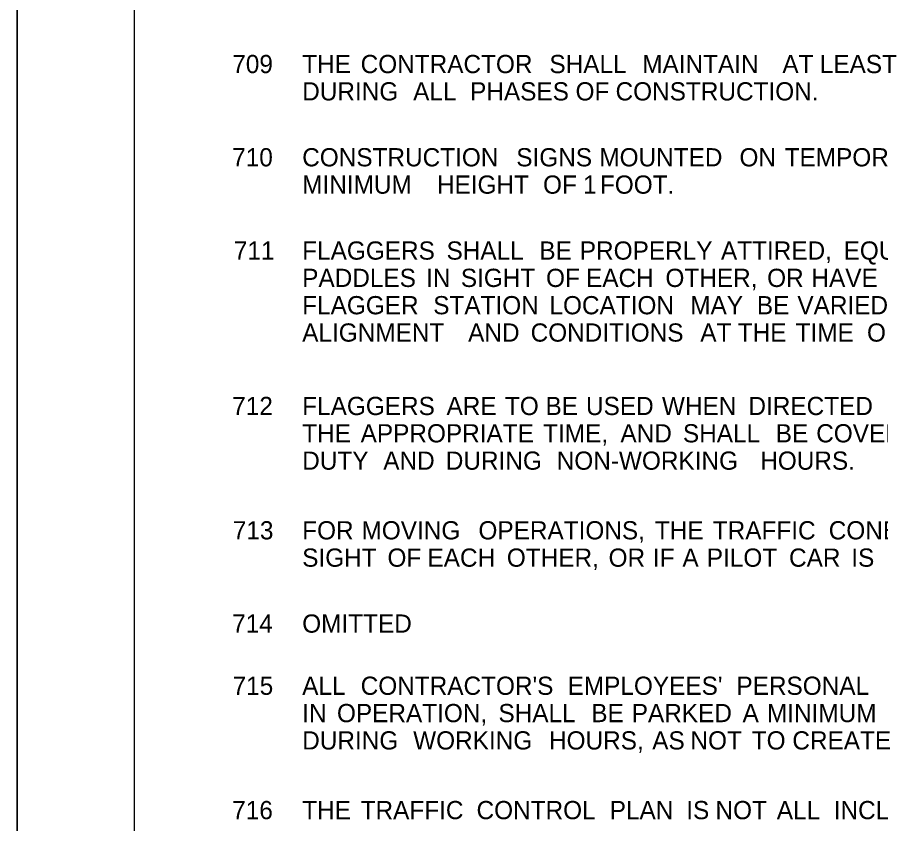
# Model space of a CAD drawing. Extents: x -1.2 to 32.8, y -1.5 to 20.5.
# Drawn here: x -1.25 to 4.66, y 3.94 to 9.45 of the extents above; entities that cross this region are included whole.
import ezdxf

# ---------------------------------------------------------------- set-up
doc = ezdxf.new("R2010")
doc.units = 0
for name, color, linetype in [('Default', 7, 'Continuous'), ('SHT-BDR', 7, 'Continuous'), ('SHT-FENCE', 7, 'Continuous')]:
    doc.layers.add(name, color=color, linetype=linetype)

msp = doc.modelspace()

# ---------------------------------------------------------------- linework, layer by layer
at = {"layer": 'SHT-BDR'}
for points in [[(-1.25, -1.501), (32.75, -1.501), (32.75, 20.499), (-1.25, 20.499)], [(-0.45, 19.9814), (-0.45, 0.2166), (31.95, 0.2166), (31.95, 18.7814), (27.15, 18.7814), (27.15, 19.9814)]]:
    msp.add_lwpolyline(points, close=True, dxfattribs=at)
at = {"layer": 'SHT-FENCE'}
msp.add_lwpolyline([(-1.25, 20.499), (32.75, 20.499), (32.75, -1.501), (-1.25, -1.501)], close=True, dxfattribs=at)

# ---------------------------------------------------------------- texts
at = {"layer": 'Default'}
for s, height, p in [('709', 0.1246, (0.2206, 9.0696)), ('THE', 0.1246, (0.699, 9.0696)), (' CONTRACTOR', 0.124596, (1.0524, 9.0696)), (' SHALL', 0.1246, (2.3437, 9.0696)), (' MAINTAIN', 0.1246, (2.9785, 9.0696)), (' AT', 0.1246, (3.9371, 9.0696)), (' LEAST', 0.1246, (4.193, 9.0696)), ('DURING', 0.1246, (0.699, 8.8828)), (' ALL', 0.1246, (1.4117, 8.8828)), (' PHASES', 0.1246, (1.8012, 8.8828)), (' OF', 0.1246, (2.5225, 8.8828)), (' CONSTRUCTION.', 0.124596, (2.7961, 8.8828)), ('710', 0.1246, (0.22, 8.4319)), ('CONSTRUCTION', 0.124596, (0.699, 8.4319)), (' SIGNS', 0.1246, (2.117, 8.4319)), (' MOUNTED', 0.1246, (2.685, 8.4319)), (' ON', 0.1246, (3.6437, 8.4319)), (' TEMPORARY', 0.1246, (3.9527, 8.4319)), ('MINIMUM', 0.1246, (0.699, 8.245)), (' HEIGHT', 0.1246, (1.5742, 8.245)), (' OF', 0.1246, (2.3001, 8.245)), (' 1', 0.1246, (2.5737, 8.245)), (' FOOT.', 0.1246, (2.6891, 8.245)), ('711', 0.1246, (0.2314, 7.7941)), ('FLAGGERS', 0.1246, (0.699, 7.7941)), (' SHALL', 0.1246, (1.6399, 7.7941)), (' BE', 0.1246, (2.2747, 7.7941)), (' PROPERLY', 0.1246, (2.5516, 7.7941)), (' ATTIRED,', 0.1246, (3.517, 7.7941)), (' EQUIPPED', 0.1246, (4.3559, 7.7941)), ('PADDLES', 0.1246, (0.699, 7.6072)), (' IN', 0.1246, (1.5003, 7.6072)), (' SIGHT', 0.1246, (1.7378, 7.6072)), (' OF', 0.1246, (2.3207, 7.6072)), (' EACH', 0.1246, (2.5943, 7.6072)), (' OTHER,', 0.1246, (3.1373, 7.6072)), (' OR', 0.1246, (3.833, 7.6072)), (' HAVE', 0.1246, (4.1362, 7.6072)), ('FLAGGER', 0.1246, (0.699, 7.4203)), (' STATION', 0.1246, (1.549, 7.4203)), (' LOCATION', 0.1246, (2.344, 7.4203)), (' MAY', 0.1246, (3.307, 7.4203)), (' BE', 0.1246, (3.7628, 7.4203)), (' VARIED', 0.1246, (4.0397, 7.4203)), ('ALIGNMENT', 0.1246, (0.699, 7.2334)), (' AND', 0.1246, (1.7877, 7.2334)), (' CONDITIONS', 0.124596, (2.2151, 7.2334)), (' AT', 0.1246, (3.3757, 7.2334)), (' THE', 0.1246, (3.6317, 7.2334)), (' TIME', 0.1246, (4.0277, 7.2334)), (' OF', 0.1246, (4.5159, 7.2334)), ('712', 0.1246, (0.2205, 6.7311)), ('FLAGGERS', 0.1246, (0.699, 6.7311)), (' ARE', 0.1246, (1.6399, 6.7311)), (' TO', 0.1246, (2.0395, 6.7311)), (' BE', 0.1246, (2.317, 6.7311)), (' USED', 0.1246, (2.5939, 6.7311)), (' WHEN', 0.1246, (3.1133, 6.7311)), (' DIRECTED', 0.1246, (3.705, 6.7311)), ('THE', 0.1246, (0.699, 6.5442)), (' APPROPRIATE', 0.124596, (1.0524, 6.5442)), (' TIME,', 0.1246, (2.3005, 6.5442)), (' AND', 0.1246, (2.8295, 6.5442)), (' SHALL', 0.1246, (3.2569, 6.5442)), (' BE', 0.1246, (3.8917, 6.5442)), (' COVERED', 0.1246, (4.1686, 6.5442)), ('DUTY', 0.1246, (0.699, 6.3573)), (' AND', 0.1246, (1.2073, 6.3573)), (' DURING', 0.1246, (1.6348, 6.3573)), (' NON-WORKING', 0.124596, (2.3935, 6.3573)), (' HOURS.', 0.1246, (3.7857, 6.3573)), ('713', 0.1246, (0.2244, 5.8808)), ('FOR', 0.1246, (0.699, 5.8808)), (' MOVING', 0.1246, (1.0585, 5.8808)), (' OPERATIONS,', 0.124596, (1.8582, 5.8808)), (' THE', 0.1246, (3.0651, 5.8808)), (' TRAFFIC', 0.1246, (3.4612, 5.8808)), (' CONES', 0.1246, (4.2541, 5.8808)), ('SIGHT', 0.1246, (0.699, 5.6939)), (' OF', 0.1246, (1.236, 5.6939)), (' EACH', 0.1246, (1.5096, 5.6939)), (' OTHER,', 0.1246, (2.0525, 5.6939)), (' OR', 0.1246, (2.7483, 5.6939)), (' IF', 0.1246, (3.0515, 5.6939)), (' A', 0.1246, (3.2535, 5.6939)), (' PILOT', 0.1246, (3.4202, 5.6939)), (' CAR', 0.1246, (3.9827, 5.6939)), (' IS', 0.1246, (4.4086, 5.6939)), ('714', 0.1246, (0.2199, 5.243)), ('OMITTED', 0.1246, (0.699, 5.243)), ('715', 0.1246, (0.2228, 4.8178)), ('ALL', 0.1246, (0.699, 4.8178)), (" CONTRACTOR'S", 0.124596, (1.0527, 4.8178)), (" EMPLOYEES'", 0.124596, (2.4681, 4.8178)), (' PERSONAL', 0.1246, (3.6228, 4.8178)), ('IN', 0.1246, (0.699, 4.6309)), (' OPERATION,', 0.124596, (0.8905, 4.6309)), (' SHALL', 0.1246, (1.9951, 4.6309)), (' BE', 0.1246, (2.6299, 4.6309)), (' PARKED', 0.1246, (2.9068, 4.6309)), (' A', 0.1246, (3.6648, 4.6309)), (' MINIMUM', 0.1246, (3.8315, 4.6309)), ('DURING', 0.1246, (0.699, 4.444)), (' WORKING', 0.1246, (1.4117, 4.444)), (' HOURS,', 0.1246, (2.3408, 4.444)), (' AS', 0.1246, (3.047, 4.444)), (' NOT', 0.1246, (3.3083, 4.444)), (' TO', 0.1246, (3.7277, 4.444)), (' CREATE', 0.1246, (4.0053, 4.444)), ('716', 0.1246, (0.2202, 3.9674)), ('THE', 0.1246, (0.699, 3.9674)), (' TRAFFIC', 0.1246, (1.0524, 3.9674)), (' CONTROL', 0.1246, (1.8452, 3.9674)), (' PLAN', 0.1246, (2.756, 3.9674)), (' IS', 0.1246, (3.2797, 3.9674)), (' NOT', 0.1246, (3.4796, 3.9674)), (' ALL', 0.1246, (3.899, 3.9674)), (' INCLUSIVE.', 0.124596, (4.2885, 3.9674))]:
    msp.add_text(s, height=height, dxfattribs=at).set_placement(p)

doc.saveas('drawing.dxf')
